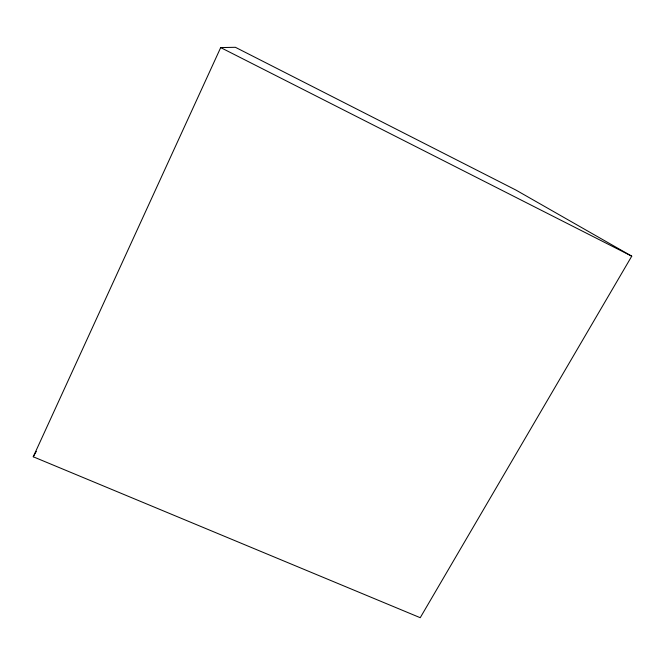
<?xml version="1.0" encoding="UTF-8"?>
<svg xmlns="http://www.w3.org/2000/svg" width="665" height="665" viewBox="0 0 665 665"><rect width="100%" height="100%" fill="white"/><g stroke="black" fill="none" stroke-linecap="round" stroke-linejoin="round"><path stroke-width="1" d="M33.25 456.78L220.697 47.589L235.393 47.298L515.974 190.09L631.75 256.175L420.23 617.702L33.25 456.78L36.309 451.352M220.697 47.589L631.75 256.175"/></g></svg>
